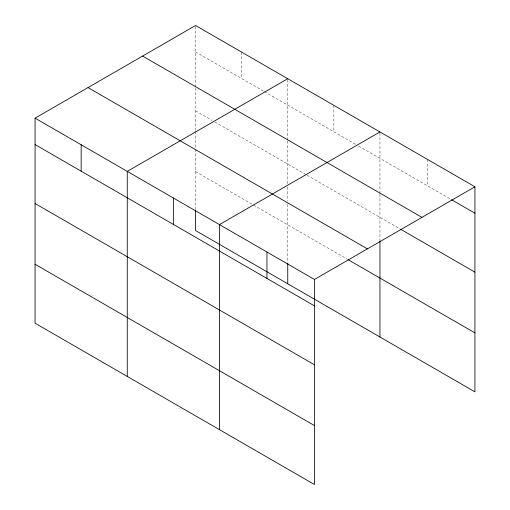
<?xml version="1.0" encoding="UTF-8"?>
<svg xmlns="http://www.w3.org/2000/svg" width="510" height="510" viewBox="0 0 510 510"><rect width="100%" height="100%" fill="white"/><g stroke="black" fill="none" stroke-linecap="round" stroke-linejoin="round"><path stroke-width="0.38" stroke-dasharray="2.55 1.91" d="M195.553 130.585L195.553 87.765M195.553 86.968L195.553 25.5M287.748 140.989L287.748 183.81M287.748 140.193L287.748 78.725M379.944 194.214L379.944 240.191M379.944 193.417L379.944 131.956M195.553 51.912L263.67 91.239M264.358 91.634L355.859 144.464M358.613 146.058L450.84 199.302M195.553 110.861L212.071 120.398M214.818 121.986L306.325 174.815M307.014 175.21L399.904 228.843M195.553 171.602L347.603 259.386M427.437 159.375L427.437 185.787M333.846 105.34L333.846 131.752M287.748 186.966L287.748 201.163M287.748 204.319L287.748 262.267M241.651 52.116L241.651 78.527M195.553 131.37L195.553 209.84"/><path stroke-width="0.76" d="M195.553 210.636L195.553 230.552L474.931 391.846L474.931 186.794L195.553 25.5L35.069 118.154L35.069 323.206L314.447 484.5L314.447 279.448L35.069 118.154M287.748 78.725L127.264 171.379L127.264 376.431M379.944 131.956L219.459 224.61L219.459 429.662M314.447 279.448L474.931 186.794M451.528 199.697L474.931 213.205M142.596 56.074L421.968 217.368M400.592 229.239L474.931 272.161M88.032 87.58L367.404 248.874M348.292 259.781L474.931 332.896M35.069 144.566L314.447 305.866M35.069 203.516L314.447 364.816M35.069 264.256L314.447 425.55M379.944 240.981L379.944 337.008M287.748 263.064L287.748 283.777M266.953 252.029L266.953 278.441M173.362 197.995L173.362 224.406M81.166 144.77L81.166 171.181"/></g></svg>
